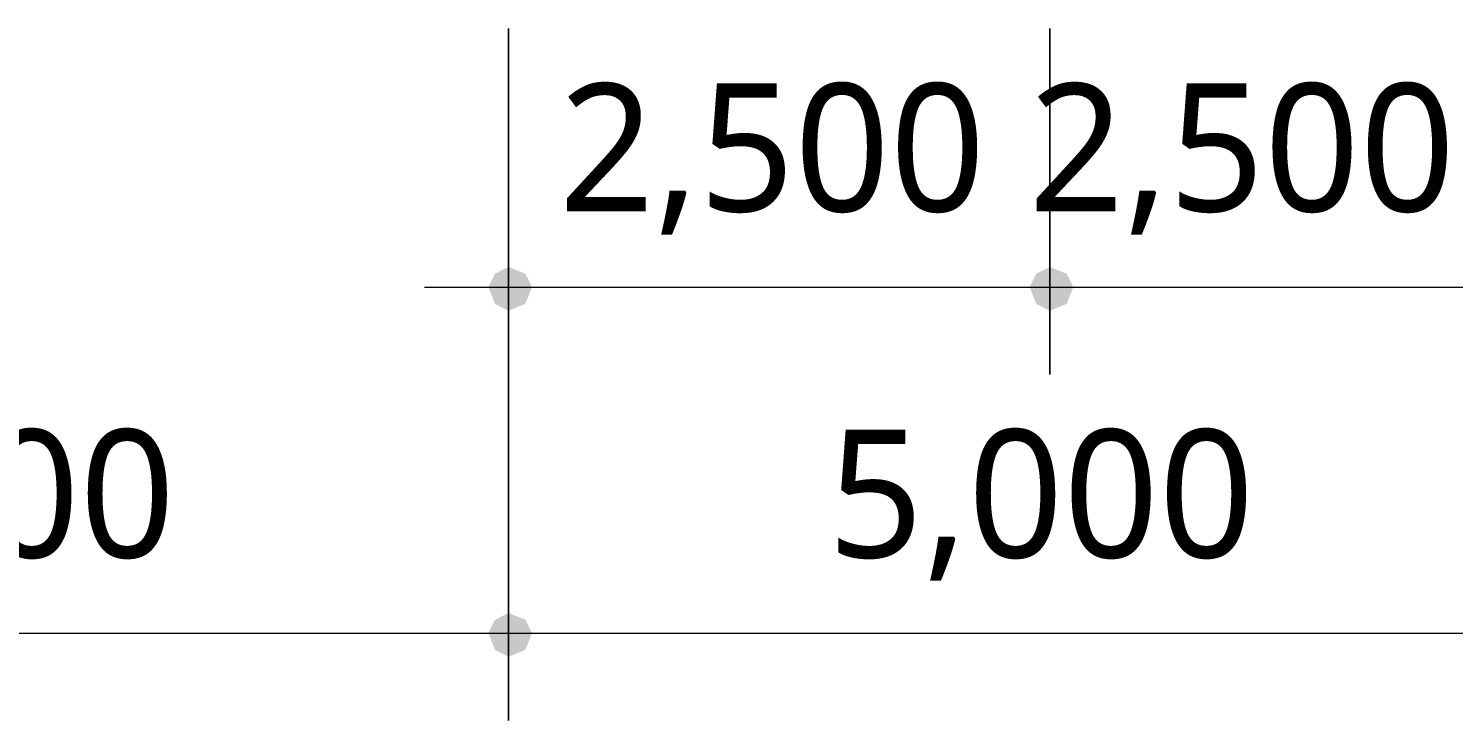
# Model space of a CAD drawing. Header units: millimetres. Extents: x -4011 to 126995, y -1911 to 106700.
# Drawn here: x 74475 to 81063, y 12420 to 15622 of the extents above; entities that cross this region are included whole.
import ezdxf

# ---------------------------------------------------------------- set-up
doc = ezdxf.new("R2010")
doc.units = ezdxf.units.MM
for name, color, linetype in [('PDF_문자', 7, 'Continuous'), ('PDF_솔리드 채우기', 7, 'Continuous'), ('PDF_형상', 7, 'Continuous')]:
    doc.layers.add(name, color=color, linetype=linetype)
doc.styles.add('PDF 맑은 고딕', font='malgun.ttf')

msp = doc.modelspace()

# ---------------------------------------------------------------- linework, layer by layer
at = {"layer": 'PDF_솔리드 채우기', "transparency": 33554559}
for points in [[(76694.3, 14518.1), (76632.1, 14487), (76694.3, 14424.9)], [(76772, 14487), (76694.3, 14518.1), (76694.3, 14424.9)], [(79196.9, 14518.1), (79134.7, 14487), (79196.9, 14424.9)], [(79196.9, 14518.1), (79134.7, 14487), (79196.9, 14424.9)], [(79274.6, 14487), (79196.9, 14518.1), (79196.9, 14424.9)], [(79274.6, 14487), (79196.9, 14518.1), (79196.9, 14424.9)], [(76632.1, 14487), (76601, 14424.9), (76694.3, 14424.9)], [(76803.1, 14424.9), (76772, 14487), (76694.3, 14424.9)], [(79134.7, 14487), (79103.6, 14424.9), (79196.9, 14424.9)], [(79134.7, 14487), (79103.6, 14424.9), (79196.9, 14424.9)], [(79305.7, 14424.9), (79274.6, 14487), (79196.9, 14424.9)], [(79305.7, 14424.9), (79274.6, 14487), (79196.9, 14424.9)], [(76601, 14424.9), (76632.1, 14347.1), (76694.3, 14424.9)], [(76632.1, 14347.1), (76694.3, 14316.1), (76694.3, 14424.9)], [(76694.3, 14316.1), (76772, 14347.1), (76694.3, 14424.9)], [(76772, 14347.1), (76803.1, 14424.9), (76694.3, 14424.9)], [(79103.6, 14424.9), (79134.7, 14347.1), (79196.9, 14424.9)], [(79103.6, 14424.9), (79134.7, 14347.1), (79196.9, 14424.9)], [(79134.7, 14347.1), (79196.9, 14316.1), (79196.9, 14424.9)], [(79134.7, 14347.1), (79196.9, 14316.1), (79196.9, 14424.9)], [(79196.9, 14316.1), (79274.6, 14347.1), (79196.9, 14424.9)], [(79274.6, 14347.1), (79305.7, 14424.9), (79196.9, 14424.9)], [(79196.9, 14316.1), (79274.6, 14347.1), (79196.9, 14424.9)], [(79274.6, 14347.1), (79305.7, 14424.9), (79196.9, 14424.9)], [(76694.3, 12917.1), (76632.1, 12886), (76694.3, 12823.8)], [(76694.3, 12917.1), (76632.1, 12886), (76694.3, 12823.8)], [(76772, 12886), (76694.3, 12917.1), (76694.3, 12823.8)], [(76772, 12886), (76694.3, 12917.1), (76694.3, 12823.8)], [(76632.1, 12886), (76601, 12823.8), (76694.3, 12823.8)], [(76632.1, 12886), (76601, 12823.8), (76694.3, 12823.8)], [(76803.1, 12823.8), (76772, 12886), (76694.3, 12823.8)], [(76803.1, 12823.8), (76772, 12886), (76694.3, 12823.8)], [(76601, 12823.8), (76632.1, 12746.1), (76694.3, 12823.8)], [(76601, 12823.8), (76632.1, 12746.1), (76694.3, 12823.8)], [(76632.1, 12746.1), (76694.3, 12715), (76694.3, 12823.8)], [(76632.1, 12746.1), (76694.3, 12715), (76694.3, 12823.8)], [(76694.3, 12715), (76772, 12746.1), (76694.3, 12823.8)], [(76772, 12746.1), (76803.1, 12823.8), (76694.3, 12823.8)], [(76694.3, 12715), (76772, 12746.1), (76694.3, 12823.8)], [(76772, 12746.1), (76803.1, 12823.8), (76694.3, 12823.8)]]:
    msp.add_solid(points, dxfattribs=at)
at = {"layer": 'PDF_형상', "lineweight": 5}
for points in [[(76694.3, 12419.7), (76694.3, 15621.8)], [(79196.9, 14020.7), (79196.9, 15621.8)]]:
    msp.add_lwpolyline(points, close=True, dxfattribs=at)
for points in [[(76694.3, 15621.8), (76694.3, 14020.7)], [(76305.7, 14424.9), (79601, 14424.9)], [(78808.3, 14424.9), (82103.6, 14424.9)], [(71300.5, 12823.8), (77098.4, 12823.8)], [(76305.7, 12823.8), (82103.6, 12823.8)]]:
    msp.add_lwpolyline(points, dxfattribs=at)

# ---------------------------------------------------------------- texts
at = {"layer": 'PDF_문자', "attachment_point": 4, "style": 'PDF 맑은 고딕'}
for s, insert, char_height in [('2,500 2,500', (76927.4, 15017.7), 592.131), ('5,000', (73181.5, 13416.2), 592.13), ('5,000', (78170.6, 13416.2), 592.13)]:
    msp.add_mtext(s, dxfattribs=dict(at, insert=insert, char_height=char_height))

doc.saveas('drawing.dxf')
